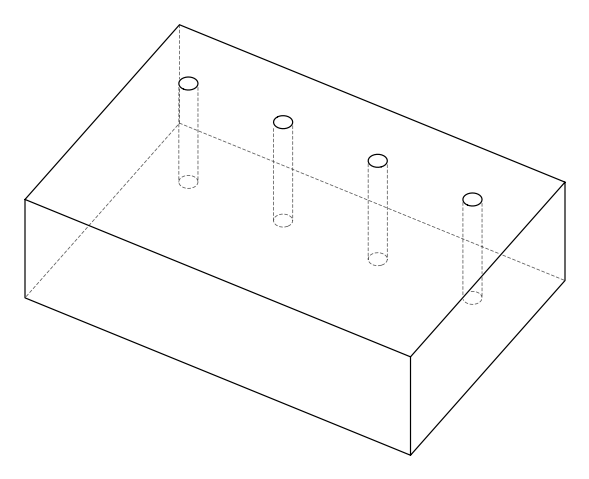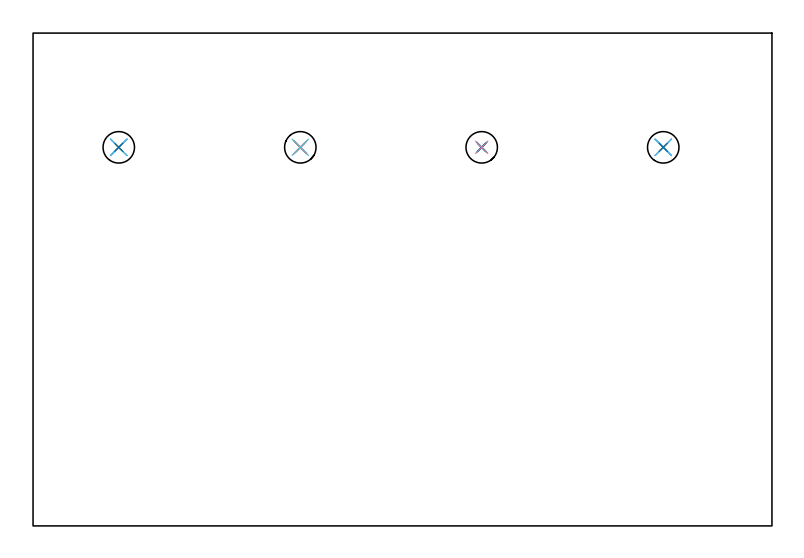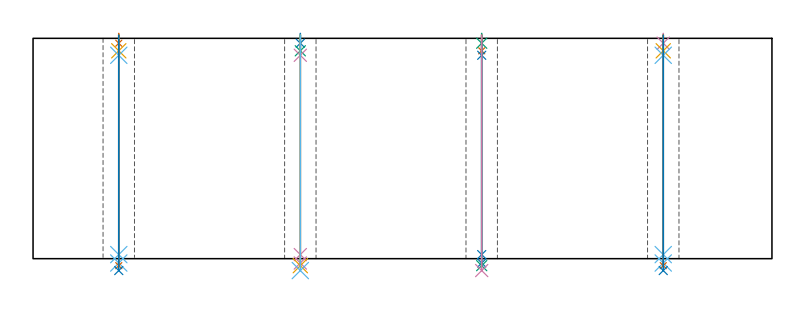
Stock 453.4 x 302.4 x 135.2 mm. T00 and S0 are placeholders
(PLAN: 20 operations, 16 tool changes, 7.3 min)
(1 SPOT_DRILL | STEP1HOLE | NXT0321_9005460120000 | 0.05 min | 182 mm3)
(2 SPOT_DRILL_1 | STEP1HOLE_1 | NXT0321_9005460120000 | 0.05 min | 182 mm3)
(3 SPOT_DRILL_2 | STEP1HOLE_2 | NXT0321_9005460120000 | 0.05 min | 182 mm3)
(4 SPOT_DRILL_3 | STEP1HOLE_3 | NXT0321_9005460120000 | 0.05 min | 182 mm3)
(5 DRILL_BLIND_HOLE_INTO_CENTER | STEP1HOLE | NXT0301_022 | 0.04 min | 92 mm3)
(6 GUN_DRILL_THROUGH_HOLE | STEP1HOLE | UGT0307_001 | 0.6 min | 2475 mm3)
(7 SPADE_DRILL_TO_ENLARGE_THROUGH_HOLE | STEP1HOLE | UGT0306_003 | 0.57 min | 13778 mm3)
(8 DRILL_TO_ENLARGE_THROUGH_HOLE | STEP1HOLE | UGT0301_260 | 0.58 min | 22956 mm3)
(9 DRILL_BLIND_HOLE_INTO_CENTER_1 | STEP1HOLE_1 | NXT0301_022 | 0.04 min | 90 mm3)
(10 GUN_DRILL_THROUGH_HOLE_1 | STEP1HOLE_1 | UGT0307_001 | 0.6 min | 2476 mm3)
(11 SPADE_DRILL_TO_ENLARGE_THROUGH_HOLE_1 | STEP1HOLE_1 | UGT0306_003 | 0.57 min | 13778 mm3)
(12 DRILL_TO_ENLARGE_THROUGH_HOLE_1 | STEP1HOLE_1 | UGT0301_260 | 0.58 min | 22956 mm3)
(13 DRILL_BLIND_HOLE_INTO_CENTER_2 | STEP1HOLE_2 | NXT0301_022 | 0.04 min | 88 mm3)
(14 GUN_DRILL_THROUGH_HOLE_2 | STEP1HOLE_2 | UGT0307_001 | 0.6 min | 2479 mm3)
(15 SPADE_DRILL_TO_ENLARGE_THROUGH_HOLE_2 | STEP1HOLE_2 | UGT0306_003 | 0.57 min | 13781 mm3)
(16 DRILL_TO_ENLARGE_THROUGH_HOLE_2 | STEP1HOLE_2 | UGT0301_260 | 0.58 min | 22949 mm3)
(17 DRILL_BLIND_HOLE_INTO_CENTER_3 | STEP1HOLE_3 | NXT0301_022 | 0.04 min | 94 mm3)
(18 GUN_DRILL_THROUGH_HOLE_3 | STEP1HOLE_3 | UGT0307_001 | 0.6 min | 2467 mm3)
(19 SPADE_DRILL_TO_ENLARGE_THROUGH_HOLE_3 | STEP1HOLE_3 | UGT0306_003 | 0.57 min | 13790 mm3)
(20 DRILL_TO_ENLARGE_THROUGH_HOLE_3 | STEP1HOLE_3 | UGT0301_260 | 0.58 min | 22955 mm3)
(TOOL NXT0321_9005460120000 | NC Spot Drill, 142deg, 12mm, Carbide, Uncoated | D12 PA142 FL30 Z2)
(TOOL NXT0301_022 | Carbide Drill 5.1mm [860.1-0510-015A1-MM 2214] | D5.1 PA140 FL28 Z2)
(TOOL UGT0307_001 | Gun Drill 5 mm | D5 PA130 FL24 Z1)
(TOOL UGT0306_003 | Spade Drill 12.5mm | D12.5 PA132 FL10 Z2)
(TOOL UGT0301_260 | Twist Drill 19.3 mm | D19.3 PA118 FL140 Z2)
(OP 1 SPOT_DRILL)
G17 G21 G94 G90
T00 M6
G54
G17 G0 G90 X52.6 Y232.3 S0 M3
G43 Z145.2 H0
G94 G81 G98 Z132.2 F250. R138.2
G80
M5
M2
(OP 2 SPOT_DRILL_1)
G17 G21 G94 G90
T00 M6
G54
G17 G0 G90 X164. Y232.3 S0 M3
G43 Z145.2 H0
G94 G81 G98 Z132.2 F250. R138.2
G80
M5
M2
(OP 3 SPOT_DRILL_2)
G17 G21 G94 G90
T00 M6
G54
G17 G0 G90 X275.3 Y232.3 S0 M3
G43 Z145.2 H0
G94 G81 G98 Z132.2 F250. R138.2
G80
M5
M2
(OP 4 SPOT_DRILL_3)
G17 G21 G94 G90
T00 M6
G54
G17 G0 G90 X386.7 Y232.3 S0 M3
G43 Z145.2 H0
G94 G81 G98 Z132.2 F250. R138.2
G80
M5
M2
(OP 5 DRILL_BLIND_HOLE_INTO_CENTER)
G17 G21 G94 G90
T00 M6
G54
G17 G0 G90 X52.6 Y232.3 S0 M3
G43 Z145.2 H1
G94 G81 G98 Z127.55 F250. R137.2
G80
M5
M2
(OP 6 GUN_DRILL_THROUGH_HOLE)
G17 G21 G94 G90
T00 M6
G54
G17 G0 G90 X52.6 Y232.3 M8
G43 Z145.2 H0
Z133.092
S716 M3
G94 G1 Z124.794 F125. M26
G4 X.084
Z2.5 F250.
G4 X.084
Z-2.666 F125.
G4 X.084
M5
M9
G0 Z133.092
Z145.2
M2
(OP 7 SPADE_DRILL_TO_ENLARGE_THROUGH_HOLE)
G17 G21 G94 G90
T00 M6
G54
G17 G0 G90 X52.6 Y232.3 S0 M3
G43 Z145.2 H0
G94 G73 G98 Z-4.283 F250. Q11.624 R137.2
G80
M5
M2
(OP 8 DRILL_TO_ENLARGE_THROUGH_HOLE)
G17 G21 G94 G90
T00 M6
G54
G17 G0 G90 X52.6 Y232.3 S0 M3
G43 Z145.2 H0
G94 G73 G98 Z-7.298 F250. Q17.812 R137.2
G80
M5
M2
(OP 9 DRILL_BLIND_HOLE_INTO_CENTER_1)
G17 G21 G94 G90
T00 M6
G54
G17 G0 G90 X164. Y232.3 S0 M3
G43 Z145.2 H1
G94 G81 G98 Z127.55 F250. R137.2
G80
M5
M2
(OP 10 GUN_DRILL_THROUGH_HOLE_1)
G17 G21 G94 G90
T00 M6
G54
G17 G0 G90 X164. Y232.3 M8
G43 Z145.2 H0
Z133.092
S716 M3
G94 G1 Z124.794 F125. M26
G4 X.084
Z2.5 F250.
G4 X.084
Z-2.666 F125.
G4 X.084
M5
M9
G0 Z133.092
Z145.2
M2
(OP 11 SPADE_DRILL_TO_ENLARGE_THROUGH_HOLE_1)
G17 G21 G94 G90
T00 M6
G54
G17 G0 G90 X164. Y232.3 S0 M3
G43 Z145.2 H0
G94 G73 G98 Z-4.283 F250. Q11.624 R137.2
G80
M5
M2
(OP 12 DRILL_TO_ENLARGE_THROUGH_HOLE_1)
G17 G21 G94 G90
T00 M6
G54
G17 G0 G90 X164. Y232.3 S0 M3
G43 Z145.2 H0
G94 G73 G98 Z-7.298 F250. Q17.812 R137.2
G80
M5
M2
(OP 13 DRILL_BLIND_HOLE_INTO_CENTER_2)
G17 G21 G94 G90
T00 M6
G54
G17 G0 G90 X275.3 Y232.3 S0 M3
G43 Z145.2 H1
G94 G81 G98 Z127.55 F250. R137.2
G80
M5
M2
(OP 14 GUN_DRILL_THROUGH_HOLE_2)
G17 G21 G94 G90
T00 M6
G54
G17 G0 G90 X275.3 Y232.3 M8
G43 Z145.2 H0
Z133.092
S716 M3
G94 G1 Z124.794 F125. M26
G4 X.084
Z2.5 F250.
G4 X.084
Z-2.666 F125.
G4 X.084
M5
M9
G0 Z133.092
Z145.2
M2
(OP 15 SPADE_DRILL_TO_ENLARGE_THROUGH_HOLE_2)
G17 G21 G94 G90
T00 M6
G54
G17 G0 G90 X275.3 Y232.3 S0 M3
G43 Z145.2 H0
G94 G73 G98 Z-4.283 F250. Q11.624 R137.2
G80
M5
M2
(OP 16 DRILL_TO_ENLARGE_THROUGH_HOLE_2)
G17 G21 G94 G90
T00 M6
G54
G17 G0 G90 X275.3 Y232.3 S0 M3
G43 Z145.2 H0
G94 G73 G98 Z-7.298 F250. Q17.812 R137.2
G80
M5
M2
(OP 17 DRILL_BLIND_HOLE_INTO_CENTER_3)
G17 G21 G94 G90
T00 M6
G54
G17 G0 G90 X386.7 Y232.3 S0 M3
G43 Z145.2 H1
G94 G81 G98 Z127.55 F250. R137.2
G80
M5
M2
(OP 18 GUN_DRILL_THROUGH_HOLE_3)
G17 G21 G94 G90
T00 M6
G54
G17 G0 G90 X386.7 Y232.3 M8
G43 Z145.2 H0
Z133.092
S716 M3
G94 G1 Z124.794 F125. M26
G4 X.084
Z2.5 F250.
G4 X.084
Z-2.666 F125.
G4 X.084
M5
M9
G0 Z133.092
Z145.2
M2
(OP 19 SPADE_DRILL_TO_ENLARGE_THROUGH_HOLE_3)
G17 G21 G94 G90
T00 M6
G54
G17 G0 G90 X386.7 Y232.3 S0 M3
G43 Z145.2 H0
G94 G73 G98 Z-4.283 F250. Q11.624 R137.2
G80
M5
M2
(OP 20 DRILL_TO_ENLARGE_THROUGH_HOLE_3)
G17 G21 G94 G90
T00 M6
G54
G17 G0 G90 X386.7 Y232.3 S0 M3
G43 Z145.2 H0
G94 G73 G98 Z-7.298 F250. Q17.812 R137.2
G80
M5
M2
